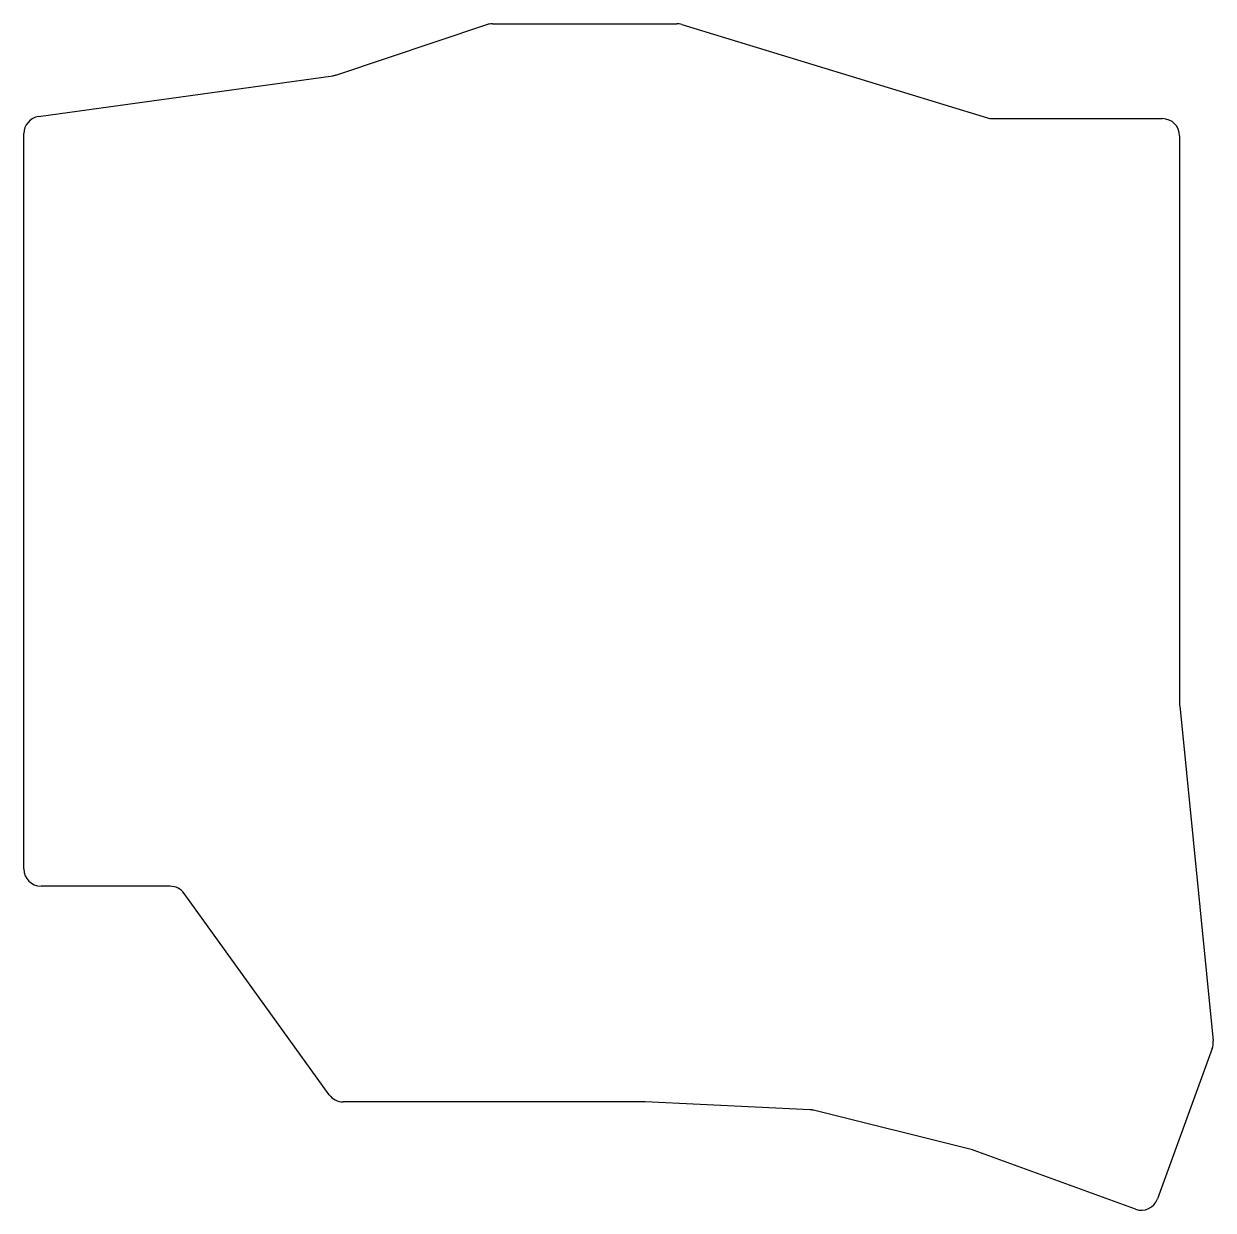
# Model space of a CAD drawing. Header units: millimetres. Extents: x 89 to 227, y -148 to -10.
import ezdxf

# ---------------------------------------------------------------- set-up
doc = ezdxf.new("R2010")
doc.units = ezdxf.units.MM

msp = doc.modelspace()

# ---------------------------------------------------------------- linework, layer by layer
for p, q in [((125.17, -16.44), (142.69, -10.6)), ((143.32, -10.5), (164.7, -10.5)), ((165.29, -10.59), (200.71, -21.41)), ((90.72, -21.26), (124.82, -16.53)), ((201.3, -21.5), (221, -21.5)), ((89, -108.5), (89, -23.24)), ((223, -23.5), (223, -89.4)), ((223.01, -89.6), (226.88, -128.44)), ((105.98, -110.5), (91, -110.5)), ((124.4, -134.67), (107.6, -111.33)), ((226.77, -129.32), (220.43, -146.75)), ((160.95, -135.5), (126.02, -135.5)), ((180.15, -136.42), (161.05, -135.5)), ((198.97, -141.08), (180.54, -136.48)), ((217.87, -147.94), (199.17, -141.14))]:
    msp.add_line(p, q)
for centre, start, end in [((143.32, -12.5), 90, 108.435), ((164.7, -12.5), 73.0092, 90), ((124.54, -14.54), 277.9072, 288.435), ((91, -23.24), 97.9072, 180), ((201.3, -19.5), 253.0092, 270), ((221, -23.5), 0, 90), ((225, -89.4), 180, 185.6937), ((91, -108.5), 180, 270), ((105.98, -112.5), 35.7539, 90), ((224.89, -128.64), 340, 5.6937), ((126.02, -133.5), 215.7539, 270), ((160.95, -137.5), 87.2465, 90), ((180.05, -138.42), 75.9865, 87.2465), ((198.49, -143.02), 70, 75.9865), ((218.55, -146.07), 250, 340)]:
    msp.add_arc(centre, 2, start, end)

doc.saveas('drawing.dxf')
